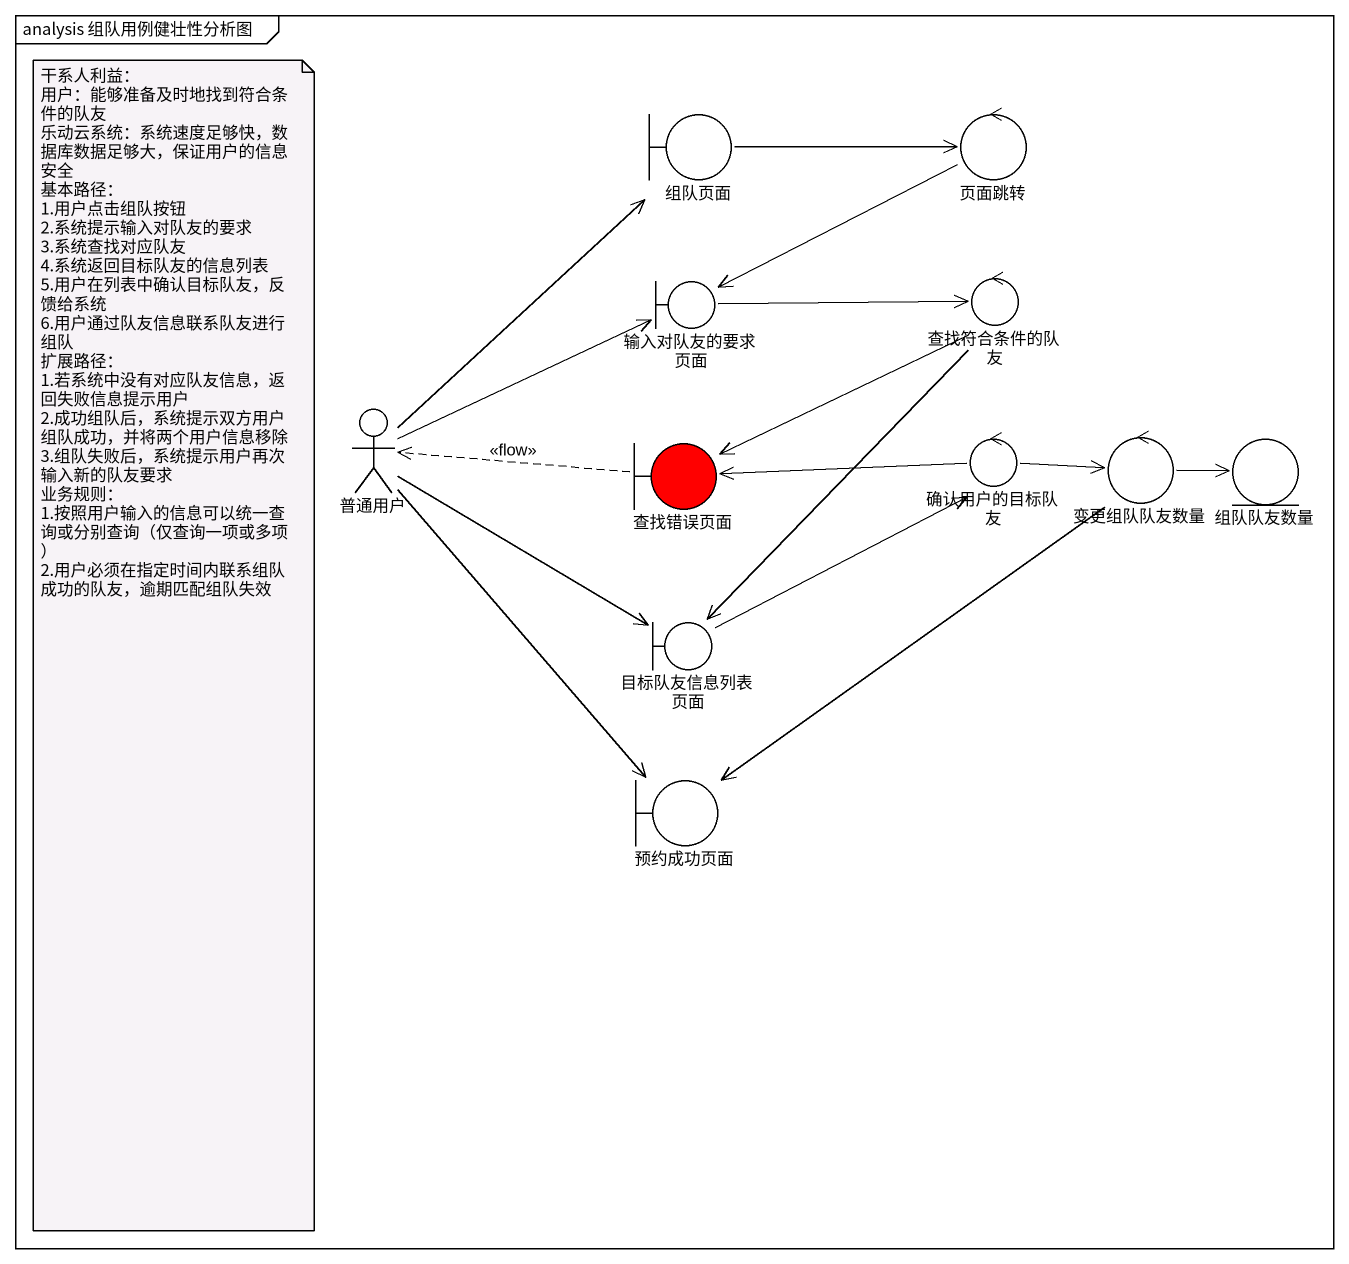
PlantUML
@startuml
mainframe analysis 组队用例健壮性分析图
boundary 组队页面
control 页面跳转
boundary 输入对队友的要求页面
control 查找符合条件的队友
actor 普通用户
boundary 查找错误页面 #FF0000
control 确认用户的目标队友
control 变更组队队友数量
entity 组队队友数量
boundary 目标队友信息列表页面
boundary 预约成功页面
组队页面 -right-> 页面跳转
页面跳转 -left-> 输入对队友的要求页面
输入对队友的要求页面 -right-> 查找符合条件的队友
查找符合条件的队友 -left-> 查找错误页面
查找符合条件的队友 --> 目标队友信息列表页面
普通用户 -up-> 组队页面
普通用户 -right-> 输入对队友的要求页面
普通用户 --> 目标队友信息列表页面
普通用户 --> 预约成功页面
查找错误页面 .left.> 普通用户 : <<flow>>
确认用户的目标队友 -left-> 查找错误页面
确认用户的目标队友 -right-> 变更组队队友数量
变更组队队友数量 -right-> 组队队友数量
变更组队队友数量 --> 预约成功页面
目标队友信息列表页面 -up-> 确认用户的目标队友
note as N1
  干系人利益：
  用户：能够准备及时地找到符合条件的队友
  乐动云系统：系统速度足够快，数据库数据足够大，保证用户的信息安全
  基本路径：
  1.用户点击组队按钮
  2.系统提示输入对队友的要求
  3.系统查找对应队友
  4.系统返回目标队友的信息列表
  5.用户在列表中确认目标队友，反馈给系统
  6.用户通过队友信息联系队友进行组队
  扩展路径：
  1.若系统中没有对应队友信息，返回失败信息提示用户
  2.成功组队后，系统提示双方用户组队成功，并将两个用户信息移除
  3.组队失败后，系统提示用户再次输入新的队友要求
  业务规则：
  1.按照用户输入的信息可以统一查询或分别查询（仅查询一项或多项）
  2.用户必须在指定时间内联系组队成功的队友，逾期匹配组队失效
end note
@enduml
